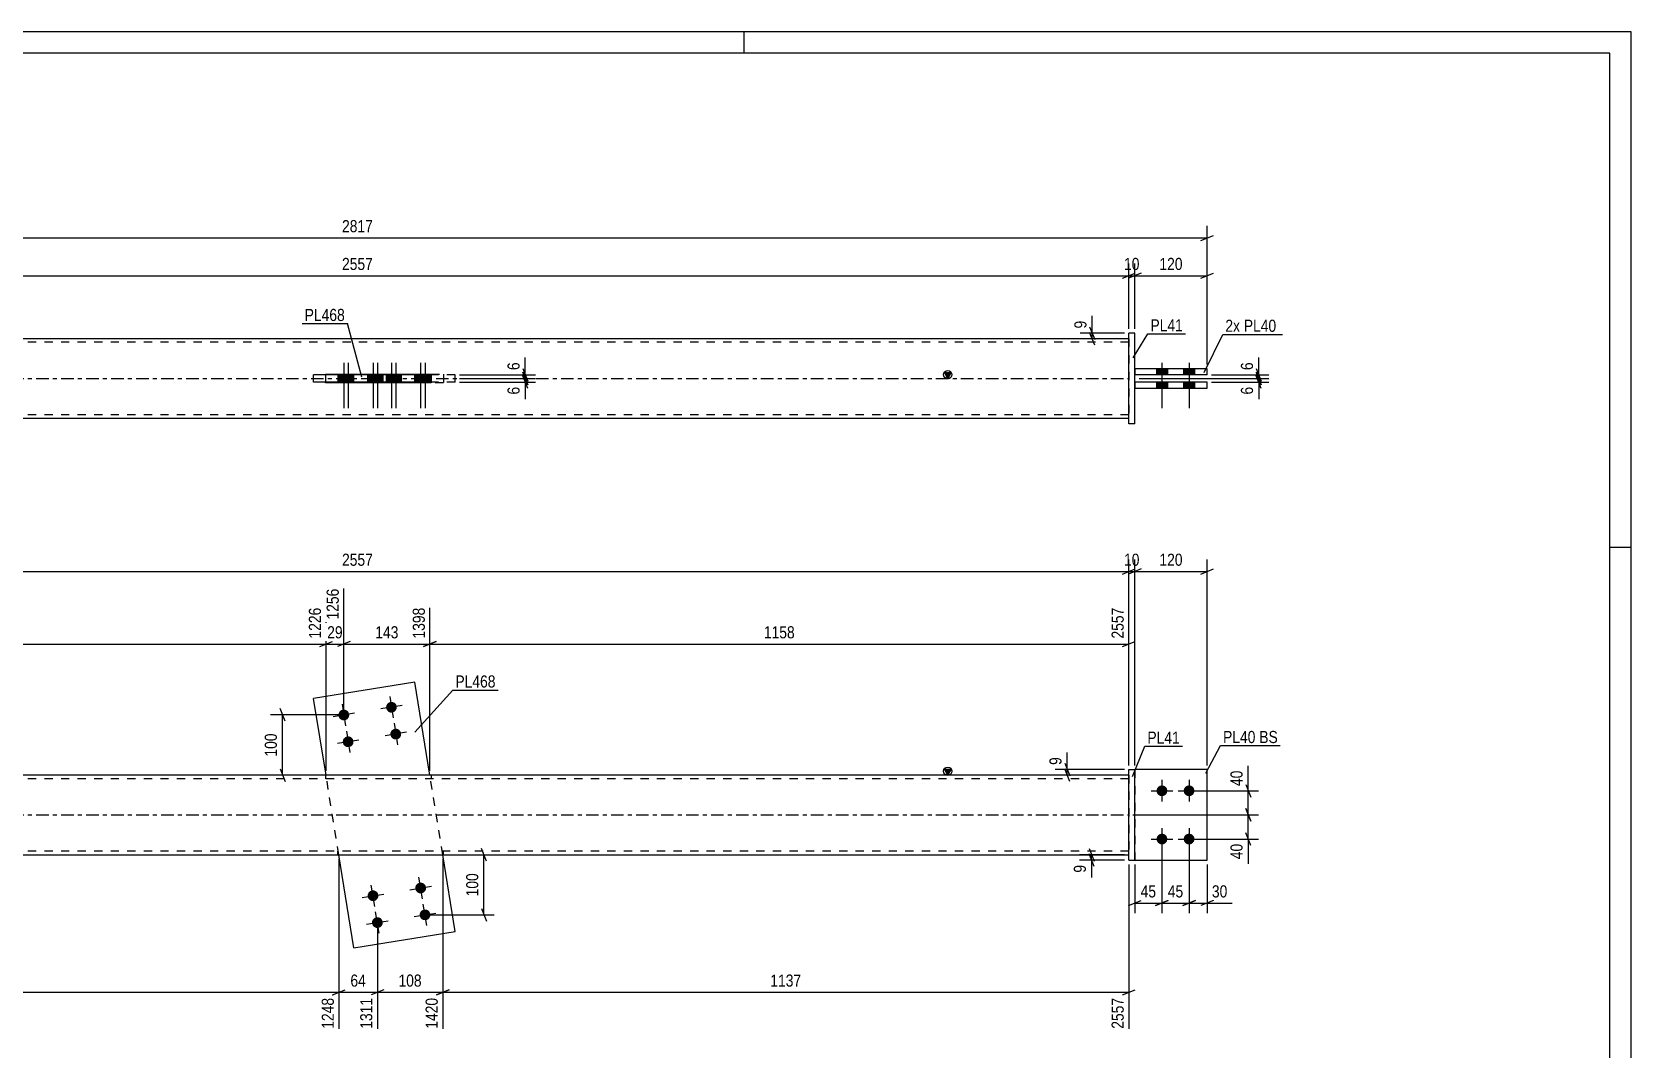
# Model space of a CAD drawing. Header units: millimetres. Extents: x 0 to 594, y 0 to 420.
# Drawn here: x 215.4 to 594, y 179.2 to 420 of the extents above; entities that cross this region are included whole.
import ezdxf

# ---------------------------------------------------------------- set-up
doc = ezdxf.new("R2010")
doc.units = ezdxf.units.MM
doc.linetypes.add('DXK_LINE_DOT2', pattern=[3.9198, 1.9599, -1.9599])
doc.linetypes.add('DXK_LINE_DOT3', pattern=[5.9187, 2.979, -0.9799, 0.9799, -0.9799])
doc.styles.add('Arial Narrow', font='ARIALN.TTF', dxfattribs={"height": 0.2})

# ---------------------------------------------------------------- blocks, each defined once
blk = doc.blocks.new('Unknown-582682939-1128')
at = {"color": 5, "linetype": 'Continuous'}
for p, q in [((594, 420), (0, 420)), ((384, 415), (384, 420)), ((594, 0), (594, 420)), ((589, 415), (5, 415)), ((589, 5), (589, 415)), ((594, 298), (589, 298))]:
    blk.add_line(p, q, dxfattribs=at)
blk = doc.blocks.new('Bolt-582682939-1978 - 1949')
at = {"linetype": 'Continuous'}
for points in [[(482.93, 241.66, -1), (482.93, 239.09, -1)], [(489.35, 241.66, -1), (489.35, 239.09, -1)], [(482.93, 230.23, -1), (482.93, 227.66, -1)], [(489.35, 230.23, -1), (489.35, 227.66, -1)]]:
    blk.add_hatch(color=1, dxfattribs=at).paths.add_polyline_path(points)
at = {"color": 1, "linetype": 'Continuous'}
for p, q in [((482.93, 242.95), (482.93, 237.8)), ((489.35, 242.95), (489.35, 237.8)), ((480.35, 240.38), (485.5, 240.38)), ((486.78, 240.38), (491.93, 240.38)), ((482.93, 231.52), (482.93, 226.38)), ((489.35, 231.52), (489.35, 226.38)), ((480.35, 228.95), (485.5, 228.95)), ((486.78, 228.95), (491.93, 228.95))]:
    blk.add_line(p, q, dxfattribs=at)
blk = doc.blocks.new('Part-582682939-1956 - 1949')
at = {"color": 7, "linetype": 'DXK_LINE_DOT2'}
for p, q in [((493.64, 245.38), (476.5, 245.38)), ((476.5, 245.38), (476.5, 223.95)), ((493.64, 223.95), (493.64, 245.38)), ((476.5, 223.95), (493.64, 223.95))]:
    blk.add_line(p, q, dxfattribs=at)
blk = doc.blocks.new('Part-582682939-1957 - 1949')
at = {"color": 2, "linetype": 'Continuous'}
for p, q in [((475.07, 223.95), (475.07, 245.38)), ((475.07, 245.38), (476.5, 245.38)), ((476.5, 223.95), (476.5, 245.38)), ((475.07, 223.95), (476.5, 223.95))]:
    blk.add_line(p, q, dxfattribs=at)
blk = doc.blocks.new('Part-582682939-1977 - 1949')
at = {"color": 2, "linetype": 'Continuous'}
for p, q in [((306.03, 266.11), (282.06, 262.23)), ((309.59, 244.09), (306.03, 266.11)), ((284.99, 244.09), (282.06, 262.23)), ((291.6, 203.22), (288.04, 225.23)), ((315.57, 207.09), (312.64, 225.23)), ((291.6, 203.22), (315.57, 207.09))]:
    blk.add_line(p, q, dxfattribs=at)
at = {"color": 7, "linetype": 'DXK_LINE_DOT2'}
for p, q in [((288.04, 225.23), (284.99, 244.09)), ((312.64, 225.23), (309.59, 244.09))]:
    blk.add_line(p, q, dxfattribs=at)
blk = doc.blocks.new('Bolt-582682939-1980 - 1949')
at = {"linetype": 'Continuous'}
for points in [[(301.75, 260.35, -1), (299.22, 259.94, -1)], [(290.47, 258.53, -1), (287.93, 258.12, -1)], [(302.78, 254, -1), (300.24, 253.59, -1)], [(291.5, 252.18, -1), (288.96, 251.77, -1)]]:
    blk.add_hatch(color=1, dxfattribs=at).paths.add_polyline_path(points)
at = {"color": 1, "linetype": 'Continuous'}
for p, q in [((300.08, 262.68), (300.9, 257.61)), ((291.74, 258.73), (286.66, 257.91)), ((288.79, 260.86), (289.61, 255.78)), ((303.02, 260.56), (297.95, 259.74)), ((289.82, 254.51), (290.64, 249.44)), ((304.05, 254.21), (298.97, 253.39)), ((301.1, 256.34), (301.92, 251.26)), ((292.77, 252.39), (287.69, 251.57))]:
    blk.add_line(p, q, dxfattribs=at)
blk = doc.blocks.new('Bolt-582682939-1981 - 1949')
at = {"linetype": 'Continuous'}
for points in [[(294.85, 215.32, -1), (297.39, 215.73, -1)], [(306.13, 217.14, -1), (308.67, 217.55, -1)], [(307.16, 210.8, -1), (309.7, 211.21, -1)], [(295.88, 208.97, -1), (298.42, 209.38, -1)]]:
    blk.add_hatch(color=1, dxfattribs=at).paths.add_polyline_path(points)
at = {"color": 1, "linetype": 'Continuous'}
for p, q in [((307.81, 214.81), (306.99, 219.89)), ((293.58, 215.11), (298.66, 215.93)), ((296.53, 212.99), (295.71, 218.06)), ((304.86, 216.94), (309.94, 217.76)), ((308.84, 208.46), (308.02, 213.54)), ((294.61, 208.77), (299.69, 209.59)), ((297.56, 206.64), (296.74, 211.72)), ((305.89, 210.59), (310.97, 211.41))]:
    blk.add_line(p, q, dxfattribs=at)
blk = doc.blocks.new('Part-582682939-1992 - 1949')
at = {"color": 2, "linetype": 'Continuous'}
for p, q in [((493.64, 245.38), (476.5, 245.38)), ((493.64, 223.95), (493.64, 245.38)), ((476.5, 223.95), (493.64, 223.95))]:
    blk.add_line(p, q, dxfattribs=at)
at = {"color": 7, "linetype": 'DXK_LINE_DOT2'}
blk.add_line((476.5, 245.38), (476.5, 223.95), dxfattribs=at)
blk = doc.blocks.new('Part-582682939-1997 - 1949')
at = {"linetype": 'Continuous'}
blk.add_hatch(color=2, dxfattribs=at).paths.add_polyline_path([(432.21, 244.09), (431.41, 245.49), (433.01, 245.49)])
at = {"color": 2, "linetype": 'Continuous'}
for p, q in [((475.07, 244.09), (109.81, 244.09)), ((432.21, 244.09), (431.41, 245.49)), ((431.41, 245.49), (433.01, 245.49)), ((433.01, 245.49), (432.21, 244.09)), ((109.81, 225.23), (475.07, 225.23))]:
    blk.add_line(p, q, dxfattribs=at)
at = {"color": 7, "linetype": 'DXK_LINE_DOT2'}
for p, q in [((109.81, 244.09), (109.81, 225.23)), ((475.07, 243.23), (109.81, 243.23)), ((284.85, 244.09), (284.85, 243.23)), ((309.87, 244.09), (309.87, 243.23)), ((475.07, 244.09), (475.07, 225.23)), ((475.07, 226.09), (109.81, 226.09)), ((287.76, 225.23), (287.76, 226.09)), ((312.78, 225.23), (312.78, 226.09))]:
    blk.add_line(p, q, dxfattribs=at)
at = {"color": 7, "linetype": 'DXK_LINE_DOT3'}
blk.add_line((109.81, 234.66), (475.07, 234.66), dxfattribs=at)
at = {"color": 2, "linetype": 'Continuous'}
blk.add_circle((432.21, 244.99), 1, dxfattribs=at)
blk = doc.blocks.new('Bolt-582682939-2431 - 2424')
at = {"linetype": 'Continuous'}
for points in [[(484.21, 340.26), (481.64, 340.26), (481.64, 338.83), (484.21, 338.83)], [(484.21, 340.26), (481.64, 340.26), (481.64, 338.83), (484.21, 338.83)], [(484.21, 337.12), (481.64, 337.12), (481.64, 335.69), (484.21, 335.69)], [(484.21, 337.12), (481.64, 337.12), (481.64, 335.69), (484.21, 335.69)], [(490.64, 340.26), (488.07, 340.26), (488.07, 338.83), (490.64, 338.83)], [(490.64, 340.26), (488.07, 340.26), (488.07, 338.83), (490.64, 338.83)], [(490.64, 337.12), (488.07, 337.12), (488.07, 335.69), (490.64, 335.69)], [(490.64, 337.12), (488.07, 337.12), (488.07, 335.69), (490.64, 335.69)]]:
    blk.add_hatch(color=1, dxfattribs=at).paths.add_polyline_path(points)
at = {"color": 1, "linetype": 'Continuous'}
for p, q in [((482.93, 341.69), (482.93, 330.98)), ((482.93, 341.69), (482.93, 330.98)), ((489.35, 341.69), (489.35, 330.98)), ((489.35, 341.69), (489.35, 330.98)), ((481.64, 340.26), (481.64, 338.83)), ((481.64, 340.26), (481.64, 338.83)), ((481.64, 337.12), (481.64, 335.69)), ((481.64, 337.12), (481.64, 335.69)), ((484.21, 340.26), (484.21, 338.83)), ((484.21, 340.26), (484.21, 338.83)), ((484.21, 337.12), (484.21, 335.69)), ((484.21, 337.12), (484.21, 335.69)), ((488.07, 340.26), (488.07, 338.83)), ((488.07, 340.26), (488.07, 338.83)), ((488.07, 337.12), (488.07, 335.69)), ((488.07, 337.12), (488.07, 335.69)), ((490.64, 340.26), (490.64, 338.83)), ((490.64, 340.26), (490.64, 338.83)), ((490.64, 337.12), (490.64, 335.69)), ((490.64, 337.12), (490.64, 335.69))]:
    blk.add_line(p, q, dxfattribs=at)
blk = doc.blocks.new('Part-582682939-2437 - 2424')
at = {"color": 2, "linetype": 'Continuous'}
for p, q in [((282.06, 337.12), (282.06, 338.83)), ((309.87, 338.83), (282.06, 338.83)), ((309.87, 337.12), (282.06, 337.12)), ((306.03, 337.12), (306.03, 338.83))]:
    blk.add_line(p, q, dxfattribs=at)
at = {"color": 7, "linetype": 'DXK_LINE_DOT2'}
for p, q in [((291.6, 337.12), (291.6, 338.83)), ((315.57, 338.83), (309.87, 338.83)), ((315.57, 337.12), (309.87, 337.12)), ((315.57, 337.12), (315.57, 338.83))]:
    blk.add_line(p, q, dxfattribs=at)
blk = doc.blocks.new('Part-582682939-2452 - 2424')
at = {"color": 2, "linetype": 'Continuous'}
for p, q in [((476.5, 340.26), (476.5, 338.83)), ((493.64, 340.26), (476.5, 340.26)), ((493.64, 338.83), (476.5, 338.83)), ((493.64, 338.83), (493.64, 340.26))]:
    blk.add_line(p, q, dxfattribs=at)
blk = doc.blocks.new('Part-582682939-2457 - 2424')
at = {"color": 2, "linetype": 'Continuous'}
for p, q in [((493.64, 337.12), (476.5, 337.12)), ((476.5, 337.12), (476.5, 335.69)), ((493.64, 335.69), (493.64, 337.12)), ((476.5, 335.69), (493.64, 335.69))]:
    blk.add_line(p, q, dxfattribs=at)
blk = doc.blocks.new('Part-582682939-2462 - 2424')
at = {"linetype": 'Continuous'}
blk.add_hatch(color=2, dxfattribs=at).paths.add_polyline_path([(432.21, 337.98), (431.41, 339.38), (433.01, 339.38)])
at = {"color": 2, "linetype": 'Continuous'}
for p, q in [((475.07, 347.4), (109.81, 347.4)), ((284.85, 338.98), (284.85, 338.83)), ((284.85, 338.98), (309.87, 338.98)), ((284.85, 336.98), (284.85, 337.12)), ((287.76, 338.83), (287.76, 338.98)), ((287.76, 336.98), (287.76, 337.12)), ((309.87, 338.98), (309.87, 336.98)), ((432.21, 337.98), (431.41, 339.38)), ((431.41, 339.38), (433.01, 339.38)), ((433.01, 339.38), (432.21, 337.98)), ((309.87, 336.98), (284.85, 336.98)), ((109.81, 328.55), (475.07, 328.55))]:
    blk.add_line(p, q, dxfattribs=at)
at = {"color": 7, "linetype": 'DXK_LINE_DOT2'}
for p, q in [((109.81, 347.4), (109.81, 328.55)), ((475.07, 346.55), (109.81, 346.55)), ((475.07, 347.4), (475.07, 328.55)), ((284.85, 338.83), (284.85, 336.98)), ((287.76, 338.98), (287.76, 337.12)), ((309.87, 338.98), (312.78, 338.98)), ((312.78, 338.98), (312.78, 336.98)), ((312.78, 336.98), (309.87, 336.98)), ((475.07, 329.4), (109.81, 329.4))]:
    blk.add_line(p, q, dxfattribs=at)
at = {"color": 7, "linetype": 'DXK_LINE_DOT3'}
blk.add_line((109.81, 337.98), (475.07, 337.98), dxfattribs=at)
at = {"color": 2, "linetype": 'Continuous'}
blk.add_circle((432.21, 338.88), 1, dxfattribs=at)
blk = doc.blocks.new('Bolt-582682939-2468 - 2424')
at = {"linetype": 'Continuous'}
for points in [[(290.49, 338.83), (287.92, 338.83), (287.92, 337.12), (290.49, 337.12)], [(291.51, 338.83), (288.94, 338.83), (288.94, 337.12), (291.51, 337.12)], [(301.77, 338.83), (299.2, 338.83), (299.2, 337.12), (301.77, 337.12)], [(302.8, 338.83), (300.23, 338.83), (300.23, 337.12), (302.8, 337.12)]]:
    blk.add_hatch(color=1, dxfattribs=at).paths.add_polyline_path(points)
at = {"color": 1, "linetype": 'Continuous'}
for p, q in [((289.2, 341.69), (289.2, 330.98)), ((290.23, 341.69), (290.23, 330.98)), ((300.49, 341.69), (300.49, 330.98)), ((301.51, 341.69), (301.51, 330.98)), ((287.92, 338.83), (287.92, 337.12)), ((288.94, 338.83), (288.94, 337.12)), ((290.49, 338.83), (290.49, 337.12)), ((291.51, 338.83), (291.51, 337.12)), ((299.2, 338.83), (299.2, 337.12)), ((300.23, 338.83), (300.23, 337.12)), ((301.77, 338.83), (301.77, 337.12)), ((302.8, 338.83), (302.8, 337.12))]:
    blk.add_line(p, q, dxfattribs=at)
blk = doc.blocks.new('Bolt-582682939-2469 - 2424')
at = {"linetype": 'Continuous'}
for points in [[(294.84, 337.12), (297.41, 337.12), (297.41, 338.83), (294.84, 338.83)], [(295.86, 337.12), (298.43, 337.12), (298.43, 338.83), (295.86, 338.83)], [(306.12, 337.12), (308.69, 337.12), (308.69, 338.83), (306.12, 338.83)], [(307.14, 337.12), (309.71, 337.12), (309.71, 338.83), (307.14, 338.83)]]:
    blk.add_hatch(color=1, dxfattribs=at).paths.add_polyline_path(points)
at = {"color": 1, "linetype": 'Continuous'}
for p, q in [((296.12, 341.69), (296.12, 330.98)), ((297.15, 341.69), (297.15, 330.98)), ((307.4, 341.69), (307.4, 330.98)), ((308.43, 341.69), (308.43, 330.98)), ((294.84, 338.83), (294.84, 337.12)), ((295.86, 338.83), (295.86, 337.12)), ((297.41, 338.83), (297.41, 337.12)), ((298.43, 338.83), (298.43, 337.12)), ((306.12, 338.83), (306.12, 337.12)), ((307.14, 338.83), (307.14, 337.12)), ((308.69, 338.83), (308.69, 337.12)), ((309.71, 338.83), (309.71, 337.12))]:
    blk.add_line(p, q, dxfattribs=at)
blk = doc.blocks.new('Part-582682939-2475 - 2424')
at = {"color": 2, "linetype": 'Continuous'}
for p, q in [((475.07, 327.26), (475.07, 348.69)), ((476.5, 348.69), (475.07, 348.69)), ((476.5, 327.26), (476.5, 348.69)), ((476.5, 327.26), (475.07, 327.26))]:
    blk.add_line(p, q, dxfattribs=at)
blk = doc.blocks.new('StraightDimension-582682939-2094 - 1949')
at = {"color": 7, "linetype": 'Continuous'}
for p, q in [((288.2, 258.32), (271.85, 258.32)), ((275.3, 256.82), (274.1, 259.82)), ((274.7, 244.09), (274.7, 258.32)), ((283.99, 244.09), (271.85, 244.09)), ((274.1, 245.59), (275.3, 242.59))]:
    blk.add_line(p, q, dxfattribs=at)
at = {"color": 0}
blk.add_wipeout([(273.95, 254.55), (269.75, 254.55), (269.75, 247.86), (273.95, 247.86)], dxfattribs=at)
at = {"color": 3, "style": 'Arial Narrow'}
blk.add_text('100', height=2.863, rotation=90.0002, dxfattribs=at).set_placement((273.35, 248.46))
blk = doc.blocks.new('StraightDimension-582682939-2144 - 1949')
at = {"color": 7, "linetype": 'Continuous'}
for p, q in [((293.44, 225.23), (324.79, 225.23)), ((322.99, 223.73), (321.79, 226.73)), ((322.39, 211), (322.39, 225.23)), ((321.79, 212.5), (322.99, 209.5)), ((309.43, 211), (324.79, 211))]:
    blk.add_line(p, q, dxfattribs=at)
at = {"color": 0}
blk.add_wipeout([(321.64, 221.46), (317.44, 221.46), (317.44, 214.77), (321.64, 214.77)], dxfattribs=at)
at = {"color": 3, "style": 'Arial Narrow'}
blk.add_text('100', height=2.863, rotation=90.0002, dxfattribs=at).set_placement((321.04, 215.37))
blk = doc.blocks.new('StraightDimension-582682939-2021 - 1949')
at = {"color": 7, "linetype": 'Continuous'}
for p, q in [((473.57, 291.69), (476.57, 292.89)), ((478, 292.89), (475, 291.69)), ((475.07, 246.38), (475.07, 295.14)), ((475.07, 292.29), (476.5, 292.29)), ((476.5, 246.38), (476.5, 295.14))]:
    blk.add_line(p, q, dxfattribs=at)
at = {"color": 0}
blk.add_wipeout([(478.21, 293.04), (478.21, 297.24), (473.35, 297.24), (473.35, 293.04)], dxfattribs=at)
at = {"color": 3, "style": 'Arial Narrow'}
blk.add_text('10', height=2.863, dxfattribs=at).set_placement((473.95, 293.64))
blk = doc.blocks.new('StraightDimension-582682939-2181 - 1949')
at = {"color": 7, "linetype": 'Continuous'}
for p, q in [((489.35, 227.95), (489.35, 211.38)), ((493.64, 222.95), (493.64, 211.38)), ((487.85, 213.18), (490.85, 214.38)), ((489.35, 213.78), (493.64, 213.78)), ((495.14, 214.38), (492.14, 213.18))]:
    blk.add_line(p, q, dxfattribs=at)
at = {"color": 0}
blk.add_wipeout([(499.02, 214.53), (499.02, 218.73), (494.16, 218.73), (494.16, 214.53)], dxfattribs=at)
at = {"color": 7, "linetype": 'Continuous'}
blk.add_line((493.64, 213.78), (499.55, 213.78), dxfattribs=at)
blk.add_line((493.64, 213.78), (499.55, 213.78), dxfattribs=at)
at = {"color": 3, "style": 'Arial Narrow'}
blk.add_text('30', height=2.863, dxfattribs=at).set_placement((494.76, 215.13))
blk = doc.blocks.new('StraightDimension-582682939-2130 - 1949')
at = {"color": 7, "linetype": 'Continuous'}
for p, q in [((490.35, 240.38), (505.77, 240.38)), ((502.77, 241.88), (503.97, 238.88)), ((503.37, 234.66), (503.37, 240.38)), ((503.97, 233.16), (502.77, 236.16)), ((476.07, 234.66), (505.77, 234.66))]:
    blk.add_line(p, q, dxfattribs=at)
at = {"color": 0}
blk.add_wipeout([(502.62, 245.76), (498.42, 245.76), (498.42, 240.9), (502.62, 240.9)], dxfattribs=at)
at = {"color": 7, "linetype": 'Continuous'}
blk.add_line((503.37, 240.38), (503.37, 246.28), dxfattribs=at)
blk.add_line((503.37, 240.38), (503.37, 246.28), dxfattribs=at)
at = {"color": 3, "style": 'Arial Narrow'}
blk.add_text('40', height=2.863, rotation=90.0002, dxfattribs=at).set_placement((502.02, 241.5))
blk = doc.blocks.new('StraightDimension-582682939-2325 - 1949')
at = {"color": 7, "linetype": 'Continuous'}
for p, q in [((284.99, 245.09), (284.99, 283.72)), ((109.81, 245.09), (109.81, 278.23)), ((111.31, 275.71), (108.31, 274.51)), ((109.81, 275.11), (284.99, 275.11)), ((283.49, 274.51), (286.49, 275.71))]:
    blk.add_line(p, q, dxfattribs=at)
at = {"color": 0, "linetype": 'Continuous'}
for points in [[(284.39, 284.32), (280.19, 284.32), (280.19, 275.81), (284.39, 275.81)], [(109.21, 278.83), (105.01, 278.83), (105.01, 275.81), (109.21, 275.81)]]:
    blk.add_wipeout(points, dxfattribs=at)
at = {"color": 0}
blk.add_wipeout([(201.66, 275.86), (201.66, 280.06), (193.15, 280.06), (193.15, 275.86)], dxfattribs=at)
at = {"color": 3, "linetype": 'Continuous', "style": 'Arial Narrow'}
for s, height, p in [('1226', 2.863, (283.79, 276.41)), ('0', 2.86, (108.61, 276.41))]:
    blk.add_text(s, height=height, rotation=90.0002, dxfattribs=at).set_placement(p)
at = {"color": 3, "style": 'Arial Narrow'}
blk.add_text('1226', height=2.863, dxfattribs=at).set_placement((193.75, 276.46))
blk = doc.blocks.new('StraightDimension-582682939-1999 - 1949')
at = {"color": 7, "linetype": 'Continuous'}
for p, q in [((478, 292.89), (475, 291.69)), ((476.5, 246.38), (476.5, 295.14)), ((476.5, 292.29), (493.64, 292.29)), ((492.14, 291.69), (495.14, 292.89)), ((493.64, 246.38), (493.64, 295.14))]:
    blk.add_line(p, q, dxfattribs=at)
at = {"color": 0}
blk.add_wipeout([(488.41, 293.04), (488.41, 297.24), (481.73, 297.24), (481.73, 293.04)], dxfattribs=at)
at = {"color": 3, "style": 'Arial Narrow'}
blk.add_text('120', height=2.863, dxfattribs=at).set_placement((482.33, 293.64))
blk = doc.blocks.new('StraightDimension-582682939-2038 - 1949')
at = {"color": 7, "linetype": 'Continuous'}
for p, q in [((111.31, 292.89), (108.31, 291.69)), ((109.81, 246.38), (109.81, 295.14)), ((109.81, 292.29), (475.07, 292.29)), ((473.57, 291.69), (476.57, 292.89)), ((475.07, 246.38), (475.07, 295.14))]:
    blk.add_line(p, q, dxfattribs=at)
at = {"color": 0}
blk.add_wipeout([(296.7, 293.04), (296.7, 297.24), (288.18, 297.24), (288.18, 293.04)], dxfattribs=at)
at = {"color": 3, "style": 'Arial Narrow'}
blk.add_text('2557', height=2.863, dxfattribs=at).set_placement((288.78, 293.64))
blk = doc.blocks.new('StraightDimension-582682939-2087 - 1949')
at = {"color": 7, "linetype": 'Continuous'}
for p, q in [((459.9, 246.88), (461.1, 243.88)), ((474.07, 245.38), (457.65, 245.38)), ((474.07, 244.09), (457.65, 244.09)), ((461.1, 242.59), (459.9, 245.59)), ((460.5, 244.09), (460.5, 245.38))]:
    blk.add_line(p, q, dxfattribs=at)
at = {"color": 0}
blk.add_wipeout([(459.75, 248.93), (455.55, 248.93), (455.55, 245.9), (459.75, 245.9)], dxfattribs=at)
at = {"color": 7, "linetype": 'Continuous'}
blk.add_line((460.5, 245.38), (460.5, 249.45), dxfattribs=at)
blk.add_line((460.5, 245.38), (460.5, 249.45), dxfattribs=at)
at = {"color": 3, "style": 'Arial Narrow'}
blk.add_text('9', height=2.86, rotation=90.0002, dxfattribs=at).set_placement((459.15, 246.5))
blk = doc.blocks.new('StraightDimension-582682939-2115 - 1949')
at = {"color": 7, "linetype": 'Continuous'}
for p, q in [((502.77, 236.16), (503.97, 233.16)), ((476.07, 234.66), (505.77, 234.66)), ((503.37, 228.95), (503.37, 234.66)), ((490.35, 228.95), (505.77, 228.95)), ((503.97, 227.45), (502.77, 230.45))]:
    blk.add_line(p, q, dxfattribs=at)
at = {"color": 0}
blk.add_wipeout([(502.62, 228.42), (498.42, 228.42), (498.42, 223.57), (502.62, 223.57)], dxfattribs=at)
at = {"color": 7, "linetype": 'Continuous'}
blk.add_line((503.37, 228.95), (503.37, 223.04), dxfattribs=at)
blk.add_line((503.37, 228.95), (503.37, 223.04), dxfattribs=at)
at = {"color": 3, "style": 'Arial Narrow'}
blk.add_text('40', height=2.863, rotation=90.0002, dxfattribs=at).set_placement((502.02, 224.17))
blk = doc.blocks.new('StraightDimension-582682939-2283 - 1949')
at = {"color": 7, "linetype": 'Continuous'}
for p, q in [((288.04, 224.23), (288.04, 184.04)), ((109.81, 222.95), (109.81, 189.53)), ((111.31, 193.26), (108.31, 192.06)), ((286.54, 192.06), (289.54, 193.26)), ((109.81, 192.66), (288.04, 192.66))]:
    blk.add_line(p, q, dxfattribs=at)
at = {"color": 0}
blk.add_wipeout([(203.18, 193.41), (203.18, 197.61), (194.67, 197.61), (194.67, 193.41)], dxfattribs=at)
at = {"color": 0, "linetype": 'Continuous'}
for points in [[(109.21, 191.96), (105.01, 191.96), (105.01, 188.93), (109.21, 188.93)], [(287.44, 191.96), (283.24, 191.96), (283.24, 183.44), (287.44, 183.44)]]:
    blk.add_wipeout(points, dxfattribs=at)
at = {"color": 3, "style": 'Arial Narrow'}
blk.add_text('1248', height=2.863, dxfattribs=at).set_placement((195.27, 194.01))
at = {"color": 3, "linetype": 'Continuous', "style": 'Arial Narrow'}
for s, height, p in [('0', 2.86, (108.61, 189.53)), ('1248', 2.863, (286.84, 184.04))]:
    blk.add_text(s, height=height, rotation=90.0002, dxfattribs=at).set_placement(p)
blk = doc.blocks.new('StraightDimension-582682939-2155 - 1949')
at = {"color": 7, "linetype": 'Continuous'}
for p, q in [((482.93, 227.95), (482.93, 211.38)), ((476.5, 222.95), (476.5, 211.38)), ((475, 213.18), (478, 214.38)), ((476.5, 213.78), (482.93, 213.78)), ((484.43, 214.38), (481.43, 213.18))]:
    blk.add_line(p, q, dxfattribs=at)
at = {"color": 0}
blk.add_wipeout([(482.14, 214.53), (482.14, 218.73), (477.28, 218.73), (477.28, 214.53)], dxfattribs=at)
at = {"color": 3, "style": 'Arial Narrow'}
blk.add_text('45', height=2.863, dxfattribs=at).set_placement((477.88, 215.13))
blk = doc.blocks.new('StraightDimension-582682939-2171 - 1949')
at = {"color": 7, "linetype": 'Continuous'}
for p, q in [((482.93, 227.95), (482.93, 211.38)), ((489.35, 227.95), (489.35, 211.38)), ((481.43, 213.18), (484.43, 214.38)), ((482.93, 213.78), (489.35, 213.78)), ((490.85, 214.38), (487.85, 213.18))]:
    blk.add_line(p, q, dxfattribs=at)
at = {"color": 0}
blk.add_wipeout([(488.57, 214.53), (488.57, 218.73), (483.71, 218.73), (483.71, 214.53)], dxfattribs=at)
at = {"color": 3, "style": 'Arial Narrow'}
blk.add_text('45', height=2.863, dxfattribs=at).set_placement((484.31, 215.13))
blk = doc.blocks.new('StraightDimension-582682939-2259 - 1949')
at = {"color": 7, "linetype": 'Continuous'}
for p, q in [((312.64, 224.23), (312.64, 184.04)), ((297.15, 208.18), (297.15, 184.04)), ((298.65, 193.26), (295.65, 192.06)), ((311.14, 192.06), (314.14, 193.26)), ((297.15, 192.66), (312.64, 192.66))]:
    blk.add_line(p, q, dxfattribs=at)
at = {"color": 0}
blk.add_wipeout([(308.24, 193.41), (308.24, 197.61), (301.55, 197.61), (301.55, 193.41)], dxfattribs=at)
at = {"color": 3, "style": 'Arial Narrow'}
blk.add_text('108', height=2.863, dxfattribs=at).set_placement((302.15, 194.01))
at = {"color": 0, "linetype": 'Continuous'}
blk.add_wipeout([(312.04, 191.96), (307.84, 191.96), (307.84, 183.44), (312.04, 183.44)], dxfattribs=at)
at = {"color": 3, "linetype": 'Continuous', "style": 'Arial Narrow'}
blk.add_text('1420', height=2.863, rotation=90.0002, dxfattribs=at).set_placement((311.44, 184.04))
blk = doc.blocks.new('StraightDimension-582682939-2195 - 1949')
at = {"color": 7, "linetype": 'Continuous'}
for p, q in [((474.07, 225.23), (463.42, 225.23)), ((474.07, 223.95), (463.42, 223.95)), ((465.67, 226.73), (466.87, 223.73)), ((466.87, 222.45), (465.67, 225.45)), ((466.27, 223.95), (466.27, 225.23))]:
    blk.add_line(p, q, dxfattribs=at)
at = {"color": 0}
blk.add_wipeout([(465.52, 223.42), (461.32, 223.42), (461.32, 220.39), (465.52, 220.39)], dxfattribs=at)
at = {"color": 7, "linetype": 'Continuous'}
blk.add_line((466.27, 223.95), (466.27, 219.87), dxfattribs=at)
blk.add_line((466.27, 223.95), (466.27, 219.87), dxfattribs=at)
at = {"color": 3, "style": 'Arial Narrow'}
blk.add_text('9', height=2.86, rotation=90.0002, dxfattribs=at).set_placement((464.92, 220.99))
blk = doc.blocks.new('StraightDimension-582682939-2249 - 1949')
at = {"color": 7, "linetype": 'Continuous'}
for p, q in [((312.64, 224.23), (312.64, 184.04)), ((475.07, 222.95), (475.07, 184.04)), ((314.14, 193.26), (311.14, 192.06)), ((473.57, 192.06), (476.57, 193.26)), ((312.64, 192.66), (475.07, 192.66))]:
    blk.add_line(p, q, dxfattribs=at)
at = {"color": 0}
blk.add_wipeout([(398.11, 193.41), (398.11, 197.61), (389.6, 197.61), (389.6, 193.41)], dxfattribs=at)
at = {"color": 0, "linetype": 'Continuous'}
blk.add_wipeout([(474.47, 191.96), (470.27, 191.96), (470.27, 183.44), (474.47, 183.44)], dxfattribs=at)
at = {"color": 3, "style": 'Arial Narrow'}
blk.add_text('1137', height=2.863, dxfattribs=at).set_placement((390.2, 194.01))
at = {"color": 3, "linetype": 'Continuous', "style": 'Arial Narrow'}
blk.add_text('2557', height=2.863, rotation=90.0002, dxfattribs=at).set_placement((473.87, 184.04))
blk = doc.blocks.new('StraightDimension-582682939-2271 - 1949')
at = {"color": 7, "linetype": 'Continuous'}
for p, q in [((288.04, 224.23), (288.04, 184.04)), ((297.15, 208.18), (297.15, 184.04)), ((286.54, 192.06), (289.54, 193.26)), ((298.65, 193.26), (295.65, 192.06)), ((288.04, 192.66), (297.15, 192.66))]:
    blk.add_line(p, q, dxfattribs=at)
at = {"color": 0}
blk.add_wipeout([(295.02, 193.41), (295.02, 197.61), (290.17, 197.61), (290.17, 193.41)], dxfattribs=at)
at = {"color": 3, "style": 'Arial Narrow'}
blk.add_text('64', height=2.863, dxfattribs=at).set_placement((290.77, 194.01))
at = {"color": 0, "linetype": 'Continuous'}
blk.add_wipeout([(296.55, 191.96), (292.35, 191.96), (292.35, 183.44), (296.55, 183.44)], dxfattribs=at)
at = {"color": 3, "linetype": 'Continuous', "style": 'Arial Narrow'}
blk.add_text('1311', height=2.863, rotation=90.0002, dxfattribs=at).set_placement((295.95, 184.04))
blk = doc.blocks.new('StraightDimension-582682939-2339 - 1949')
at = {"color": 7, "linetype": 'Continuous'}
for p, q in [((289.2, 259.32), (289.2, 288.22)), ((284.99, 245.09), (284.99, 283.72)), ((283.49, 274.51), (286.49, 275.71)), ((284.99, 275.11), (289.2, 275.11)), ((290.7, 275.71), (287.7, 274.51))]:
    blk.add_line(p, q, dxfattribs=at)
at = {"color": 0}
blk.add_wipeout([(289.53, 275.86), (289.53, 280.06), (284.67, 280.06), (284.67, 275.86)], dxfattribs=at)
at = {"color": 0, "linetype": 'Continuous'}
blk.add_wipeout([(288.6, 288.82), (284.4, 288.82), (284.4, 280.31), (288.6, 280.31)], dxfattribs=at)
at = {"color": 3, "linetype": 'Continuous', "style": 'Arial Narrow'}
blk.add_text('1256', height=2.863, rotation=90.0002, dxfattribs=at).set_placement((288, 280.91))
at = {"color": 3, "style": 'Arial Narrow'}
blk.add_text('29', height=2.863, dxfattribs=at).set_placement((285.27, 276.46))
blk = doc.blocks.new('StraightDimension-582682939-2353 - 1949')
at = {"color": 7, "linetype": 'Continuous'}
for p, q in [((289.2, 259.32), (289.2, 288.22)), ((309.59, 245.09), (309.59, 283.72)), ((290.7, 275.71), (287.7, 274.51)), ((289.2, 275.11), (309.59, 275.11)), ((308.09, 274.51), (311.09, 275.71))]:
    blk.add_line(p, q, dxfattribs=at)
at = {"color": 0, "linetype": 'Continuous'}
blk.add_wipeout([(308.99, 284.32), (304.79, 284.32), (304.79, 275.81), (308.99, 275.81)], dxfattribs=at)
at = {"color": 0}
blk.add_wipeout([(302.74, 275.86), (302.74, 280.06), (296.06, 280.06), (296.06, 275.86)], dxfattribs=at)
at = {"color": 3, "linetype": 'Continuous', "style": 'Arial Narrow'}
blk.add_text('1398', height=2.863, rotation=90.0002, dxfattribs=at).set_placement((308.39, 276.41))
at = {"color": 3, "style": 'Arial Narrow'}
blk.add_text('143', height=2.863, dxfattribs=at).set_placement((296.66, 276.46))
blk = doc.blocks.new('StraightDimension-582682939-2367 - 1949')
at = {"color": 7, "linetype": 'Continuous'}
for p, q in [((309.59, 245.09), (309.59, 283.72)), ((475.07, 246.38), (475.07, 283.72)), ((311.09, 275.71), (308.09, 274.51)), ((309.59, 275.11), (475.07, 275.11)), ((473.57, 274.51), (476.57, 275.71))]:
    blk.add_line(p, q, dxfattribs=at)
at = {"color": 0, "linetype": 'Continuous'}
blk.add_wipeout([(474.47, 284.32), (470.27, 284.32), (470.27, 275.81), (474.47, 275.81)], dxfattribs=at)
at = {"color": 0}
blk.add_wipeout([(396.59, 275.86), (396.59, 280.06), (388.07, 280.06), (388.07, 275.86)], dxfattribs=at)
at = {"color": 3, "linetype": 'Continuous', "style": 'Arial Narrow'}
blk.add_text('2557', height=2.863, rotation=90.0002, dxfattribs=at).set_placement((473.87, 276.41))
at = {"color": 3, "style": 'Arial Narrow'}
blk.add_text('1158', height=2.863, dxfattribs=at).set_placement((388.67, 276.46))
blk = doc.blocks.new('StraightDimension-582682939-2502 - 2424')
at = {"color": 7, "linetype": 'Continuous'}
for p, q in [((477.5, 337.98), (508.24, 337.98)), ((494.64, 337.12), (508.24, 337.12)), ((505.24, 339.48), (506.44, 336.48)), ((506.44, 335.62), (505.24, 338.62)), ((505.84, 337.12), (505.84, 337.98))]:
    blk.add_line(p, q, dxfattribs=at)
at = {"color": 0}
blk.add_wipeout([(505.09, 336.59), (500.89, 336.59), (500.89, 333.57), (505.09, 333.57)], dxfattribs=at)
at = {"color": 7, "linetype": 'Continuous'}
blk.add_line((505.84, 337.12), (505.84, 333.04), dxfattribs=at)
blk.add_line((505.84, 337.12), (505.84, 333.04), dxfattribs=at)
at = {"color": 3, "style": 'Arial Narrow'}
blk.add_text('6', height=2.86, rotation=90.0002, dxfattribs=at).set_placement((504.49, 334.17))
blk = doc.blocks.new('StraightDimension-582682939-2533 - 2424')
at = {"color": 7, "linetype": 'Continuous'}
for p, q in [((475.07, 349.69), (475.07, 365.16)), ((476.5, 349.69), (476.5, 365.16)), ((473.57, 361.71), (476.57, 362.91)), ((478, 362.91), (475, 361.71)), ((475.07, 362.31), (476.5, 362.31))]:
    blk.add_line(p, q, dxfattribs=at)
at = {"color": 0}
blk.add_wipeout([(478.21, 363.06), (478.21, 367.26), (473.35, 367.26), (473.35, 363.06)], dxfattribs=at)
at = {"color": 3, "style": 'Arial Narrow'}
blk.add_text('10', height=2.863, dxfattribs=at).set_placement((473.95, 363.66))
blk = doc.blocks.new('StraightDimension-582682939-2493 - 2424')
at = {"color": 7, "linetype": 'Continuous'}
for p, q in [((477.5, 337.98), (508.24, 337.98)), ((494.64, 338.83), (508.24, 338.83)), ((505.24, 340.33), (506.44, 337.33)), ((506.44, 336.48), (505.24, 339.48)), ((505.84, 337.98), (505.84, 338.83))]:
    blk.add_line(p, q, dxfattribs=at)
at = {"color": 0}
blk.add_wipeout([(505.09, 342.39), (500.89, 342.39), (500.89, 339.36), (505.09, 339.36)], dxfattribs=at)
at = {"color": 7, "linetype": 'Continuous'}
blk.add_line((505.84, 338.83), (505.84, 342.91), dxfattribs=at)
blk.add_line((505.84, 338.83), (505.84, 342.91), dxfattribs=at)
at = {"color": 3, "style": 'Arial Narrow'}
blk.add_text('6', height=2.86, rotation=90.0002, dxfattribs=at).set_placement((504.49, 339.96))
blk = doc.blocks.new('StraightDimension-582682939-2512 - 2424')
at = {"color": 7, "linetype": 'Continuous'}
for p, q in [((474.07, 348.69), (463.55, 348.69)), ((465.8, 350.19), (467, 347.19)), ((467, 345.9), (465.8, 348.9)), ((466.4, 347.4), (466.4, 348.69)), ((474.07, 347.4), (463.55, 347.4))]:
    blk.add_line(p, q, dxfattribs=at)
at = {"color": 0}
blk.add_wipeout([(465.65, 352.24), (461.45, 352.24), (461.45, 349.21), (465.65, 349.21)], dxfattribs=at)
at = {"color": 7, "linetype": 'Continuous'}
blk.add_line((466.4, 348.69), (466.4, 352.77), dxfattribs=at)
blk.add_line((466.4, 348.69), (466.4, 352.77), dxfattribs=at)
at = {"color": 3, "style": 'Arial Narrow'}
blk.add_text('9', height=2.86, rotation=90.0002, dxfattribs=at).set_placement((465.05, 349.81))
blk = doc.blocks.new('StraightDimension-582682939-2523 - 2424')
at = {"color": 7, "linetype": 'Continuous'}
for p, q in [((476.5, 349.69), (476.5, 365.16)), ((493.64, 341.26), (493.64, 365.16)), ((478, 362.91), (475, 361.71)), ((476.5, 362.31), (493.64, 362.31)), ((492.14, 361.71), (495.14, 362.91))]:
    blk.add_line(p, q, dxfattribs=at)
at = {"color": 0}
blk.add_wipeout([(488.41, 363.06), (488.41, 367.26), (481.73, 367.26), (481.73, 363.06)], dxfattribs=at)
at = {"color": 3, "style": 'Arial Narrow'}
blk.add_text('120', height=2.863, dxfattribs=at).set_placement((482.33, 363.66))
blk = doc.blocks.new('StraightDimension-582682939-2543 - 2424')
at = {"color": 7, "linetype": 'Continuous'}
for p, q in [((109.81, 349.69), (109.81, 365.16)), ((475.07, 349.69), (475.07, 365.16)), ((111.31, 362.91), (108.31, 361.71)), ((109.81, 362.31), (475.07, 362.31)), ((473.57, 361.71), (476.57, 362.91))]:
    blk.add_line(p, q, dxfattribs=at)
at = {"color": 0}
blk.add_wipeout([(296.7, 363.06), (296.7, 367.26), (288.18, 367.26), (288.18, 363.06)], dxfattribs=at)
at = {"color": 3, "style": 'Arial Narrow'}
blk.add_text('2557', height=2.863, dxfattribs=at).set_placement((288.78, 363.66))
blk = doc.blocks.new('StraightDimension-582682939-2574 - 2424')
at = {"color": 7, "linetype": 'Continuous'}
for p, q in [((91.24, 371.26), (493.64, 371.26)), ((492.14, 370.66), (495.14, 371.86)), ((493.64, 341.26), (493.64, 374.11))]:
    blk.add_line(p, q, dxfattribs=at)
at = {"color": 0}
blk.add_wipeout([(296.7, 372.01), (296.7, 376.21), (288.18, 376.21), (288.18, 372.01)], dxfattribs=at)
at = {"color": 3, "style": 'Arial Narrow'}
blk.add_text('2817', height=2.863, dxfattribs=at).set_placement((288.78, 372.61))
blk = doc.blocks.new('StraightDimension-582682939-2585 - 2424')
at = {"color": 7, "linetype": 'Continuous'}
for p, q in [((316.57, 338.83), (334.58, 338.83)), ((316.57, 337.98), (334.58, 337.98)), ((331.58, 340.33), (332.78, 337.33)), ((332.78, 336.48), (331.58, 339.48)), ((332.18, 337.98), (332.18, 338.83))]:
    blk.add_line(p, q, dxfattribs=at)
at = {"color": 0}
blk.add_wipeout([(331.43, 342.39), (327.23, 342.39), (327.23, 339.36), (331.43, 339.36)], dxfattribs=at)
at = {"color": 7, "linetype": 'Continuous'}
blk.add_line((332.18, 338.83), (332.18, 342.91), dxfattribs=at)
blk.add_line((332.18, 338.83), (332.18, 342.91), dxfattribs=at)
at = {"color": 3, "style": 'Arial Narrow'}
blk.add_text('6', height=2.86, rotation=90.0002, dxfattribs=at).set_placement((330.83, 339.96))
blk = doc.blocks.new('StraightDimension-582682939-2589 - 2424')
at = {"color": 7, "linetype": 'Continuous'}
for p, q in [((316.57, 337.98), (334.58, 337.98)), ((316.57, 337.12), (334.58, 337.12)), ((331.58, 339.48), (332.78, 336.48)), ((332.78, 335.62), (331.58, 338.62)), ((332.18, 337.12), (332.18, 337.98))]:
    blk.add_line(p, q, dxfattribs=at)
at = {"color": 0}
blk.add_wipeout([(331.43, 336.59), (327.23, 336.59), (327.23, 333.57), (331.43, 333.57)], dxfattribs=at)
at = {"color": 7, "linetype": 'Continuous'}
blk.add_line((332.18, 337.12), (332.18, 333.04), dxfattribs=at)
blk.add_line((332.18, 337.12), (332.18, 333.04), dxfattribs=at)
at = {"color": 3, "style": 'Arial Narrow'}
blk.add_text('6', height=2.86, rotation=90.0002, dxfattribs=at).set_placement((330.83, 334.17))
blk = doc.blocks.new('MarkSet-582682939-2415 - 1949')
at = {"color": 0}
blk.add_wipeout([(505.08, 251.67), (505.08, 254.67), (497.4, 254.67), (497.4, 251.67)], dxfattribs=at)
blk.add_wipeout([(505.08, 251.67), (505.08, 254.67), (497.4, 254.67), (497.4, 251.67)], dxfattribs=at)
at = {"color": 30, "linetype": 'Continuous'}
blk.add_line((493.36, 244.55), (496.8, 251.07), dxfattribs=at)
at = {"color": 0}
blk.add_wipeout([(510.36, 251.67), (510.36, 254.67), (505.98, 254.67), (505.98, 251.67)], dxfattribs=at)
blk.add_wipeout([(510.36, 251.67), (510.36, 254.67), (505.98, 254.67), (505.98, 251.67)], dxfattribs=at)
at = {"color": 30, "linetype": 'Continuous'}
blk.add_line((496.8, 251.07), (510.96, 251.07), dxfattribs=at)
at = {"color": 3, "style": 'Arial Narrow'}
for s, p in [('PL40', (497.4, 251.67)), ('BS', (505.98, 251.67))]:
    blk.add_text(s, height=2.863, dxfattribs=at).set_placement(p)
blk = doc.blocks.new('Mark-582682939-1973 - 1949')
at = {"color": 0}
blk.add_wipeout([(325.13, 264.82), (325.13, 267.82), (315.63, 267.82), (315.63, 264.82)], dxfattribs=at)
blk.add_wipeout([(325.13, 264.82), (325.13, 267.82), (315.63, 267.82), (315.63, 264.82)], dxfattribs=at)
at = {"color": 30, "linetype": 'Continuous'}
for p, q in [((306, 254.26), (315.03, 264.22)), ((315.03, 264.22), (325.73, 264.22))]:
    blk.add_line(p, q, dxfattribs=at)
at = {"color": 3, "style": 'Arial Narrow'}
blk.add_text('PL468', height=2.863, dxfattribs=at).set_placement((315.63, 264.82))
blk = doc.blocks.new('Mark-582682939-3722 - 1949')
at = {"color": 0}
blk.add_wipeout([(487.16, 251.52), (487.16, 254.52), (479.48, 254.52), (479.48, 251.52)], dxfattribs=at)
blk.add_wipeout([(487.16, 251.52), (487.16, 254.52), (479.48, 254.52), (479.48, 251.52)], dxfattribs=at)
at = {"color": 30, "linetype": 'Continuous'}
for p, q in [((475.93, 243.72), (478.88, 250.92)), ((478.88, 250.92), (487.76, 250.92))]:
    blk.add_line(p, q, dxfattribs=at)
at = {"color": 3, "style": 'Arial Narrow'}
blk.add_text('PL41', height=2.863, dxfattribs=at).set_placement((479.48, 251.52))
blk = doc.blocks.new('Mark-582682939-2433 - 2424')
at = {"color": 0}
blk.add_wipeout([(289.44, 351.58), (289.44, 354.58), (279.94, 354.58), (279.94, 351.58)], dxfattribs=at)
blk.add_wipeout([(289.44, 351.58), (289.44, 354.58), (279.94, 354.58), (279.94, 351.58)], dxfattribs=at)
at = {"color": 30, "linetype": 'Continuous'}
for p in [(279.34, 350.98), (293.48, 338.27)]:
    blk.add_line(p, (290.04, 350.98), dxfattribs=at)
at = {"color": 3, "style": 'Arial Narrow'}
blk.add_text('PL468', height=2.863, dxfattribs=at).set_placement((279.94, 351.58))
blk = doc.blocks.new('Mark-582682939-2471 - 2424')
at = {"color": 0}
blk.add_wipeout([(487.88, 349.12), (487.88, 352.12), (480.21, 352.12), (480.21, 349.12)], dxfattribs=at)
blk.add_wipeout([(487.88, 349.12), (487.88, 352.12), (480.21, 352.12), (480.21, 349.12)], dxfattribs=at)
at = {"color": 30, "linetype": 'Continuous'}
for p, q in [((476.12, 342.85), (479.61, 348.52)), ((479.61, 348.52), (488.48, 348.52))]:
    blk.add_line(p, q, dxfattribs=at)
at = {"color": 3, "style": 'Arial Narrow'}
blk.add_text('PL41', height=2.863, dxfattribs=at).set_placement((480.21, 349.12))
blk = doc.blocks.new('MarkSet-582682939-2665 - 2424')
at = {"color": 0}
blk.add_wipeout([(501.41, 349.02), (501.41, 352.02), (497.94, 352.02), (497.94, 349.02)], dxfattribs=at)
blk.add_wipeout([(501.41, 349.02), (501.41, 352.02), (497.94, 352.02), (497.94, 349.02)], dxfattribs=at)
at = {"color": 30, "linetype": 'Continuous'}
blk.add_line((492.94, 339.4), (497.34, 348.42), dxfattribs=at)
at = {"color": 0}
blk.add_wipeout([(509.99, 349.02), (509.99, 352.02), (502.31, 352.02), (502.31, 349.02)], dxfattribs=at)
blk.add_wipeout([(509.99, 349.02), (509.99, 352.02), (502.31, 352.02), (502.31, 349.02)], dxfattribs=at)
at = {"color": 30, "linetype": 'Continuous'}
blk.add_line((497.34, 348.42), (511.49, 348.42), dxfattribs=at)
at = {"color": 3, "style": 'Arial Narrow'}
for s, p in [('2x', (497.94, 349.02)), ('PL40', (502.31, 349.02))]:
    blk.add_text(s, height=2.863, dxfattribs=at).set_placement(p)

msp = doc.modelspace()

# ---------------------------------------------------------------- block references
for name in ['Unknown-582682939-1128', 'Part-582682939-2475 - 2424', 'Part-582682939-2462 - 2424', 'Bolt-582682939-2468 - 2424', 'Bolt-582682939-2469 - 2424', 'Bolt-582682939-2431 - 2424', 'Part-582682939-2437 - 2424', 'Part-582682939-2452 - 2424', 'Part-582682939-2457 - 2424', 'Part-582682939-1977 - 1949', 'Bolt-582682939-1980 - 1949', 'Part-582682939-1997 - 1949', 'Part-582682939-1957 - 1949', 'Part-582682939-1956 - 1949', 'Part-582682939-1992 - 1949', 'Bolt-582682939-1978 - 1949', 'Bolt-582682939-1981 - 1949']:
    msp.add_blockref(name, (0, 0))

# ---------------------------------------------------------------- next in the draw order: block references
for name in ['StraightDimension-582682939-2533 - 2424', 'StraightDimension-582682939-2502 - 2424', 'StraightDimension-582682939-2021 - 1949', 'StraightDimension-582682939-2094 - 1949', 'StraightDimension-582682939-2181 - 1949', 'StraightDimension-582682939-2283 - 1949', 'StraightDimension-582682939-2144 - 1949']:
    msp.add_blockref(name, (0, 0))

# ---------------------------------------------------------------- next in the draw order: block references
for name in ['StraightDimension-582682939-2512 - 2424', 'StraightDimension-582682939-2493 - 2424', 'StraightDimension-582682939-2325 - 1949', 'StraightDimension-582682939-2130 - 1949', 'StraightDimension-582682939-2259 - 1949']:
    msp.add_blockref(name, (0, 0))

# ---------------------------------------------------------------- next in the draw order: block references
for name in ['StraightDimension-582682939-2523 - 2424', 'StraightDimension-582682939-1999 - 1949', 'StraightDimension-582682939-2115 - 1949', 'StraightDimension-582682939-2271 - 1949']:
    msp.add_blockref(name, (0, 0))

# ---------------------------------------------------------------- next in the draw order: block references
for name in ['StraightDimension-582682939-2543 - 2424', 'StraightDimension-582682939-2038 - 1949', 'MarkSet-582682939-2415 - 1949', 'StraightDimension-582682939-2155 - 1949']:
    msp.add_blockref(name, (0, 0))

# ---------------------------------------------------------------- next in the draw order: block references
for name in ['StraightDimension-582682939-2574 - 2424', 'StraightDimension-582682939-2339 - 1949', 'StraightDimension-582682939-2087 - 1949', 'StraightDimension-582682939-2171 - 1949', 'StraightDimension-582682939-2195 - 1949']:
    msp.add_blockref(name, (0, 0))

# ---------------------------------------------------------------- next in the draw order: block references
for name in ['Mark-582682939-2433 - 2424', 'Mark-582682939-2471 - 2424', 'MarkSet-582682939-2665 - 2424', 'StraightDimension-582682939-2585 - 2424', 'StraightDimension-582682939-2353 - 1949', 'StraightDimension-582682939-2249 - 1949']:
    msp.add_blockref(name, (0, 0))

# ---------------------------------------------------------------- next in the draw order: block references
for name in ['StraightDimension-582682939-2589 - 2424', 'StraightDimension-582682939-2367 - 1949']:
    msp.add_blockref(name, (0, 0))

# ---------------------------------------------------------------- next in the draw order: block references
for name in ['Mark-582682939-1973 - 1949', 'Mark-582682939-3722 - 1949']:
    msp.add_blockref(name, (0, 0))

doc.saveas('drawing.dxf')
